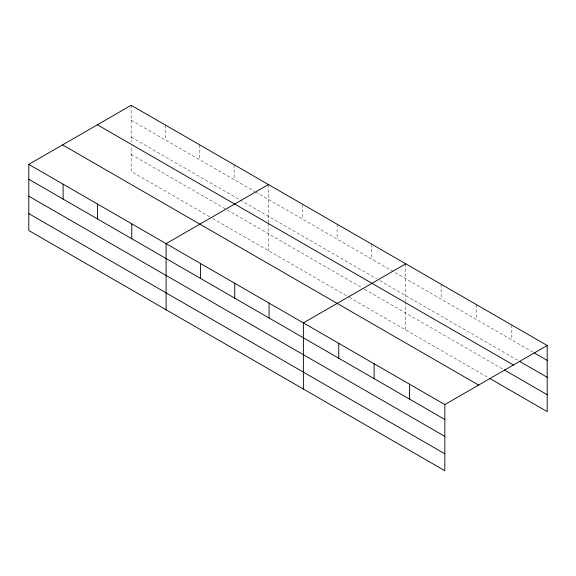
<?xml version="1.0" encoding="UTF-8"?>
<svg xmlns="http://www.w3.org/2000/svg" width="576" height="576" viewBox="0 0 576 576"><rect width="100%" height="100%" fill="white"/><g stroke="black" fill="none" stroke-linecap="round" stroke-linejoin="round"><path stroke-width="0.43" stroke-dasharray="2.88 2.16" d="M131.155 120.19L254.722 191.527M255.485 191.966L532.591 351.958M131.155 137.095L239.465 199.627M240.228 200.066L376.762 278.892M379.814 280.656L518.753 360.871M131.155 154.512L363.794 288.828M364.558 289.267L503.381 369.418M209.722 216.778L131.155 171.418L131.155 145.807M212.767 218.542L348.538 296.928M349.301 297.367L488.772 377.892M511.834 325.066L511.834 339.97M476.474 304.654L476.474 319.55M441.108 284.234L441.108 299.138M405.742 263.815L405.742 300.852M405.742 301.723L405.742 329.954M371.419 244.001L371.419 258.905M337.097 224.186L337.097 239.083M302.774 204.365L302.774 219.269M268.452 184.55L268.452 222.458M268.452 223.33L268.452 250.69M234.13 164.736L234.13 179.633M199.8 144.914L199.8 159.818M165.478 125.1L165.478 140.004M131.155 105.286L131.155 142.322"/><path stroke-width="0.86" d="M444.845 436.392L444.845 404.582L28.8 164.376L28.8 230.515L444.845 470.714L444.845 436.392L28.8 196.186M489.542 378.331L547.2 411.624L547.2 345.485L131.155 105.286L28.8 164.376M268.452 184.55L166.097 243.648L166.097 309.78M405.742 263.815L303.386 322.913L303.386 389.045M444.845 404.582L547.2 345.485M534.132 352.843L547.2 360.389M519.523 361.318L547.2 377.294M97.38 124.783L513.425 364.982M504.151 369.857L547.2 394.711M62.575 144.878L478.62 385.078M28.8 179.28L444.845 419.479M28.8 213.61L444.845 453.809M409.478 384.163L409.478 399.067M374.119 363.744L374.119 378.648M338.753 343.325L338.753 358.229M269.064 303.091L269.064 317.995M234.742 283.277L234.742 298.181M200.419 263.462L200.419 278.366M131.774 223.826L131.774 238.73M97.445 204.012L97.445 218.916M63.122 184.198L63.122 199.094"/></g></svg>
